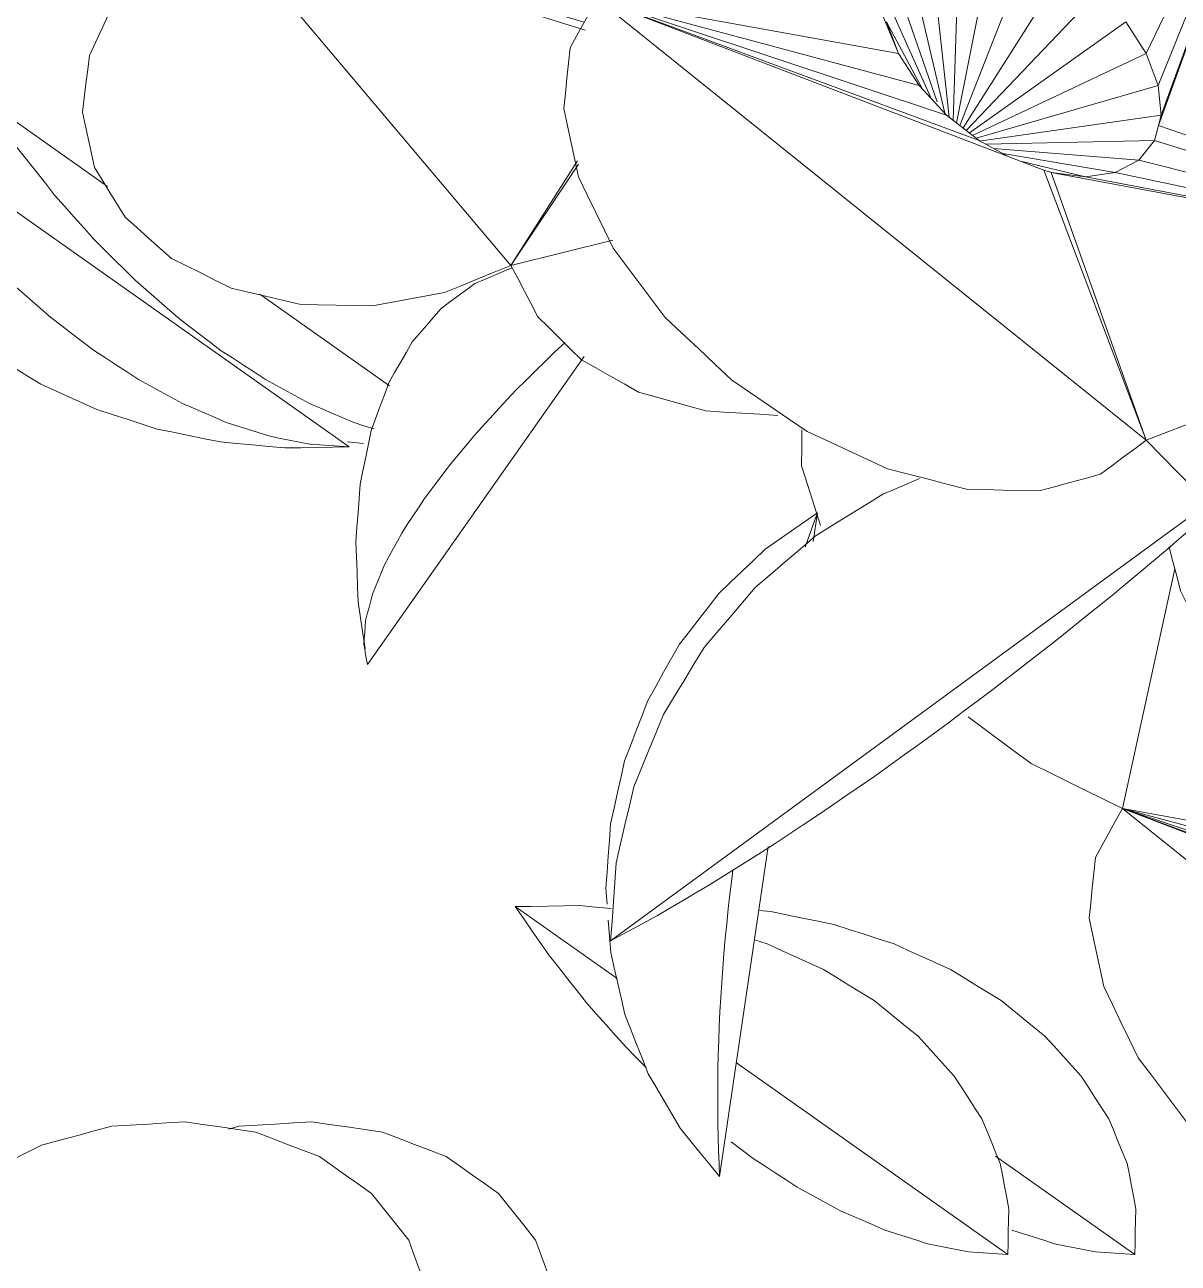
# Model space of a CAD drawing. Header units: metres. Extents: x 10.2 to 20.8, y -0.2 to 6.6.
# Drawn here: x 14.8006 to 14.8771, y 1.7018 to 1.784 of the extents above; entities that cross this region are included whole.
import ezdxf

# ---------------------------------------------------------------- set-up
doc = ezdxf.new("R2010")
doc.units = ezdxf.units.M
doc.layers.add('Importações nas famílias', color=250, linetype='Continuous', lineweight=5)
doc.layers.add('Vegetação', color=7, linetype='Continuous', lineweight=5)

# ---------------------------------------------------------------- blocks, each defined once
blk = doc.blocks.new('Planta_pergolado_12200 - plantas pergolado_skp_Component_17-V2992-Corte 3')
at = {"layer": 'Importações nas famílias', "flags": 128}
for points in [[(14.801689, 1.709653), (14.802857, 1.709968), (14.804025, 1.710282), (14.805193, 1.710597), (14.806361, 1.710911)], [(14.806361, 1.710911), (14.807573, 1.710985), (14.808786, 1.711059), (14.809998, 1.711133), (14.81121, 1.711207)], [(14.81121, 1.711207), (14.812384, 1.711035), (14.813559, 1.710863), (14.814733, 1.710692), (14.815907, 1.71052)], [(14.815907, 1.71052), (14.816963, 1.710114), (14.818019, 1.709709), (14.819075, 1.709303), (14.820131, 1.708897)], [(14.797514, 1.707518), (14.798558, 1.708052), (14.799602, 1.708586), (14.800645, 1.709119), (14.801689, 1.709653)], [(14.820131, 1.708897), (14.820996, 1.708286), (14.821862, 1.707674), (14.822728, 1.707062), (14.823594, 1.70645)], [(14.823594, 1.70645), (14.82421, 1.705673), (14.824827, 1.704897), (14.825443, 1.70412), (14.82606, 1.703344)], [(14.82606, 1.703344), (14.826385, 1.702456), (14.826711, 1.701567), (14.827036, 1.700679), (14.827362, 1.699791)]]:
    blk.add_lwpolyline(points, dxfattribs=at)
blk = doc.blocks.new('Planta_pergolado_12200 - plantas pergolado_skp_Component_16-V2993-Corte 3')
blk.add_blockref('Planta_pergolado_12200 - plantas pergolado_skp_Component_17-V2992-Corte 3', (0, 0))
blk = doc.blocks.new('Planta_pergolado_12200 - plantas pergolado_skp_Component_17-V3001-Corte 3')
at = {"layer": 'Importações nas famílias'}
for p, q in [((14.814093, 1.710725), (14.814785, 1.710911)), ((14.834625, 1.692328), (14.826831, 1.694346)), ((14.832201, 1.691312), (14.834625, 1.692328)), ((14.834625, 1.692328), (14.832369, 1.691276)), ((14.834625, 1.692328), (14.832586, 1.69123)), ((14.834625, 1.692328), (14.832815, 1.691181)), ((14.834625, 1.692328), (14.833027, 1.691136)), ((14.834625, 1.692328), (14.833171, 1.691077)), ((14.834625, 1.692328), (14.833252, 1.691009)), ((14.834625, 1.692328), (14.833303, 1.690967)), ((14.834625, 1.692328), (14.83332, 1.690952)), ((14.834625, 1.692328), (14.834462, 1.690489)), ((14.800847, 1.670174), (14.800245, 1.670363)), ((14.803908, 1.67032), (14.801909, 1.670386)), ((14.829535, 1.663956), (14.828409, 1.664178)), ((14.829533, 1.663977), (14.828482, 1.664193)), ((14.828728, 1.664244), (14.829526, 1.664056)), ((14.823927, 1.661436), (14.829637, 1.66285)), ((14.808958, 1.644871), (14.808299, 1.645057))]:
    blk.add_line(p, q, dxfattribs=at)
at = {"layer": 'Importações nas famílias', "flags": 128}
for points in [[(14.814785, 1.710911), (14.815997, 1.710985), (14.817209, 1.711059), (14.818422, 1.711133), (14.819634, 1.711207)], [(14.819634, 1.711207), (14.820808, 1.711035), (14.821982, 1.710863), (14.823156, 1.710692), (14.82433, 1.71052)], [(14.82433, 1.71052), (14.825386, 1.710114), (14.826442, 1.709709), (14.827498, 1.709303), (14.828554, 1.708897)], [(14.828554, 1.708897), (14.82942, 1.708286), (14.830286, 1.707674), (14.831151, 1.707062), (14.832017, 1.70645)], [(14.782068, 1.705291), (14.782885, 1.705424), (14.784253, 1.705647), (14.785622, 1.70587)], [(14.785622, 1.70587), (14.786988, 1.705779), (14.788355, 1.705689), (14.789721, 1.705598), (14.791087, 1.705508)], [(14.832017, 1.70645), (14.832634, 1.705673), (14.83325, 1.704897), (14.833867, 1.70412), (14.834483, 1.703344)], [(14.791087, 1.705508), (14.792334, 1.705111), (14.793581, 1.704715), (14.794333, 1.704476)], [(14.834483, 1.703344), (14.834809, 1.702456), (14.835134, 1.701567), (14.83546, 1.700679), (14.835785, 1.699791)], [(14.835785, 1.699791), (14.835797, 1.698852), (14.835809, 1.697912), (14.835821, 1.696973), (14.835833, 1.696034)], [(14.835833, 1.696034), (14.835531, 1.695107), (14.835229, 1.694181), (14.834927, 1.693254), (14.834625, 1.692328)], [(14.834625, 1.692328), (14.835813, 1.692205), (14.837001, 1.692082), (14.83819, 1.691959), (14.839378, 1.691836)], [(14.839378, 1.691836), (14.840464, 1.691476), (14.841549, 1.691115), (14.842164, 1.690911)], [(14.845829, 1.689063), (14.846447, 1.688673), (14.847356, 1.688099)], [(14.847356, 1.688099), (14.848027, 1.687352), (14.848697, 1.686604), (14.849368, 1.685857), (14.850038, 1.685109)], [(14.850038, 1.685109), (14.850424, 1.684239), (14.85081, 1.683368)], [(14.849844, 1.672413), (14.849304, 1.671543), (14.848764, 1.670672)], [(14.848764, 1.670672), (14.847962, 1.669925), (14.84716, 1.669177), (14.846357, 1.66843), (14.845555, 1.667682)], [(14.845555, 1.667682), (14.844545, 1.667109), (14.843535, 1.666535), (14.842524, 1.665961), (14.841514, 1.665388)], [(14.841514, 1.665388), (14.840365, 1.665027), (14.839216, 1.664667), (14.838066, 1.664306), (14.836917, 1.663946)], [(14.836917, 1.663946), (14.835707, 1.663823), (14.834497, 1.6637), (14.833287, 1.663577), (14.832077, 1.663454)], [(14.832077, 1.663454), (14.832216, 1.662527), (14.832354, 1.661601), (14.832493, 1.660674), (14.832632, 1.659748)], [(14.832632, 1.659748), (14.832454, 1.658809), (14.832276, 1.657869), (14.832098, 1.65693), (14.831921, 1.655991)], [(14.817368, 1.64509), (14.816164, 1.644918), (14.814959, 1.644747), (14.813755, 1.644575)], [(14.813755, 1.644575), (14.812556, 1.644649), (14.811356, 1.644723), (14.810157, 1.644797), (14.808958, 1.644871)]]:
    blk.add_lwpolyline(points, dxfattribs=at)
blk = doc.blocks.new('Planta_pergolado_12200 - plantas pergolado_skp_Component_16-V3002-Corte 3')
blk.add_blockref('Planta_pergolado_12200 - plantas pergolado_skp_Component_17-V3001-Corte 3', (0, 0))
blk = doc.blocks.new('Planta_pergolado_12200 - plantas pergolado_skp_-V3050-Corte 3')
for name in ['Planta_pergolado_12200 - plantas pergolado_skp_Component_16-V2993-Corte 3', 'Planta_pergolado_12200 - plantas pergolado_skp_Component_16-V3002-Corte 3']:
    blk.add_blockref(name, (0, 0))
blk = doc.blocks.new('Planta_pergolado_12200 - plantas pergolado_skp_-V3106-Corte 3')
blk.add_blockref('Planta_pergolado_12200 - plantas pergolado_skp_-V3050-Corte 3', (0, 0))
blk = doc.blocks.new('Planta_pergolado_12200 - plantas pergolado_skp_Component_12-V2734-Corte 3')
at = {"layer": 'Importações nas famílias'}
for p, q in [((14.814583, 0.588343), (14.806461, 0.601107)), ((14.809966, 0.598786), (14.809564, 0.599569))]:
    blk.add_line(p, q, dxfattribs=at)
at = {"layer": 'Importações nas famílias', "flags": 128}
for points in [[(14.793443, 0.604345), (14.793635, 0.603611), (14.793827, 0.602877), (14.794019, 0.602142), (14.79421, 0.601408)], [(14.79421, 0.601408), (14.794561, 0.600712), (14.794911, 0.600016), (14.795262, 0.59932), (14.795612, 0.598624)], [(14.795612, 0.598624), (14.796113, 0.597982), (14.796614, 0.597341), (14.797115, 0.596699), (14.797616, 0.596058)], [(14.81155, 0.595455), (14.811154, 0.596288), (14.810758, 0.597121), (14.810362, 0.597954), (14.809966, 0.598786)], [(14.797616, 0.596058), (14.798255, 0.595485), (14.798894, 0.594913), (14.799534, 0.594341), (14.800173, 0.593769)], [(14.813094, 0.591961), (14.812708, 0.592835), (14.812322, 0.593708), (14.811936, 0.594582), (14.81155, 0.595455)], [(14.800173, 0.593769), (14.800936, 0.59328), (14.801699, 0.59279), (14.802462, 0.592301), (14.803225, 0.591812)], [(14.814583, 0.588343), (14.814211, 0.589248), (14.813839, 0.590152), (14.813467, 0.591057), (14.813094, 0.591961)], [(14.803225, 0.591812), (14.804094, 0.591417), (14.804962, 0.591022), (14.805831, 0.590627), (14.8067, 0.590232)], [(14.8067, 0.590232), (14.807654, 0.589941), (14.808608, 0.589649), (14.809562, 0.589358), (14.810516, 0.589067)], [(14.810516, 0.589067), (14.811533, 0.588886), (14.812549, 0.588705), (14.813566, 0.588524), (14.814583, 0.588343)]]:
    blk.add_lwpolyline(points, dxfattribs=at)
blk = doc.blocks.new('Planta_pergolado_12200 - plantas pergolado_skp_Component_12-V3256-Corte 3')
at = {"layer": 'Importações nas famílias'}
for p, q in [((14.404431, 1.100109), (14.404711, 1.102013)), ((14.398224, 1.057943), (14.40145, 1.07986)), ((14.390677, 1.077084), (14.390757, 1.07602))]:
    blk.add_line(p, q, dxfattribs=at)
at = {"layer": 'Importações nas famílias', "flags": 128}
for points in [[(14.404711, 1.102013), (14.403847, 1.101407), (14.402982, 1.100802), (14.402118, 1.100196), (14.401254, 1.099591)], [(14.403896, 1.099718), (14.404163, 1.100469), (14.404437, 1.101241), (14.404711, 1.102013)], [(14.401254, 1.099591), (14.400485, 1.098858), (14.399717, 1.098125), (14.398948, 1.097392), (14.39818, 1.096659)], [(14.39818, 1.096659), (14.397525, 1.095816), (14.39687, 1.094973), (14.396215, 1.09413), (14.395561, 1.093287)], [(14.395561, 1.093287), (14.395035, 1.092353), (14.39451, 1.09142), (14.393984, 1.090486), (14.393458, 1.089552)], [(14.393458, 1.089552), (14.393074, 1.08855), (14.39269, 1.087548), (14.392306, 1.086546), (14.391922, 1.085544)], [(14.391922, 1.085544), (14.391688, 1.084496), (14.391455, 1.083449), (14.391221, 1.082402), (14.390987, 1.081355)], [(14.390987, 1.081355), (14.39091, 1.080287), (14.390832, 1.079219), (14.390754, 1.078151), (14.390677, 1.077084)], [(14.398896, 1.076699), (14.399026, 1.077684), (14.399105, 1.078287)], [(14.398501, 1.072763), (14.3986, 1.073747), (14.398699, 1.074731), (14.398797, 1.075715), (14.398896, 1.076699)], [(14.390837, 1.074957), (14.390917, 1.073894), (14.390997, 1.072831)], [(14.390997, 1.072831), (14.391233, 1.071797), (14.391469, 1.070764), (14.391705, 1.06973), (14.391941, 1.068696)], [(14.398234, 1.068877), (14.398301, 1.069849), (14.398368, 1.07082), (14.398434, 1.071792), (14.398501, 1.072763)], [(14.391941, 1.068696), (14.392328, 1.067716), (14.392714, 1.066736), (14.3931, 1.065756), (14.393487, 1.064777)], [(14.398098, 1.065084), (14.398132, 1.066032), (14.398166, 1.066981), (14.3982, 1.067929), (14.398234, 1.068877)], [(14.393487, 1.064777), (14.394014, 1.063873), (14.394542, 1.06297), (14.39507, 1.062067), (14.395597, 1.061164)], [(14.398095, 1.061426), (14.398096, 1.06234), (14.398097, 1.063255), (14.398098, 1.06417), (14.398098, 1.065084)], [(14.398224, 1.057943), (14.398192, 1.058814), (14.398159, 1.059684), (14.398127, 1.060555), (14.398095, 1.061426)], [(14.395597, 1.061164), (14.396254, 1.060359), (14.396911, 1.059553), (14.397567, 1.058748), (14.398224, 1.057943)]]:
    blk.add_lwpolyline(points, dxfattribs=at)
blk = doc.blocks.new('Planta_pergolado_12200 - plantas pergolado_skp_Component_12-V2736-Corte 3')
at = {"layer": 'Importações nas famílias'}
for p, q in [((14.752685, 0.61727), (14.753376, 0.6179)), ((14.740256, 0.596526), (14.75464, 0.61696))]:
    blk.add_line(p, q, dxfattribs=at)
at = {"layer": 'Importações nas famílias', "flags": 128}
for points in [[(14.74986, 0.622863), (14.749269, 0.622613), (14.748643, 0.622348), (14.748017, 0.622084), (14.747391, 0.621819)], [(14.747391, 0.621819), (14.746831, 0.621405), (14.746272, 0.620991), (14.745712, 0.620576), (14.745152, 0.620162)], [(14.745152, 0.620162), (14.744672, 0.619607), (14.744192, 0.619053), (14.743711, 0.618499), (14.743231, 0.617944)], [(14.743231, 0.617944), (14.742841, 0.617262), (14.742452, 0.616581), (14.742062, 0.615899), (14.741672, 0.615218)], [(14.750134, 0.614753), (14.750772, 0.615382), (14.75141, 0.616011), (14.752047, 0.616641), (14.752685, 0.61727)], [(14.741672, 0.615218), (14.741382, 0.614425), (14.741092, 0.613632), (14.740802, 0.61284), (14.740512, 0.612047)], [(14.747819, 0.612264), (14.748398, 0.612887), (14.748976, 0.613509), (14.749555, 0.614131), (14.750134, 0.614753)], [(14.740512, 0.612047), (14.740329, 0.611162), (14.740146, 0.610277), (14.739962, 0.609391), (14.739779, 0.608506)], [(14.745767, 0.609833), (14.74628, 0.610441), (14.746793, 0.611049), (14.747306, 0.611657), (14.747819, 0.612264)], [(14.744001, 0.607486), (14.744442, 0.608073), (14.744884, 0.60866), (14.745325, 0.609246), (14.745767, 0.609833)], [(14.739779, 0.608506), (14.739706, 0.607549), (14.739634, 0.606592), (14.739561, 0.605635), (14.739489, 0.604678)], [(14.74254, 0.605249), (14.742905, 0.605808), (14.74327, 0.606367), (14.743636, 0.606927), (14.744001, 0.607486)], [(14.741401, 0.603147), (14.741686, 0.603672), (14.74197, 0.604198), (14.742255, 0.604723), (14.74254, 0.605249)], [(14.739489, 0.604678), (14.739529, 0.603672), (14.739569, 0.602666), (14.739609, 0.60166), (14.739649, 0.600653)], [(14.740596, 0.601202), (14.740797, 0.601688), (14.740998, 0.602174), (14.7412, 0.602661), (14.741401, 0.603147)], [(14.740134, 0.599438), (14.740249, 0.599879), (14.740365, 0.60032), (14.74048, 0.600761), (14.740596, 0.601202)], [(14.739649, 0.600653), (14.739801, 0.599621), (14.739953, 0.598589), (14.740104, 0.597558)], [(14.74002, 0.597874), (14.740049, 0.598265), (14.740077, 0.598656), (14.740105, 0.599047), (14.740134, 0.599438)], [(14.740256, 0.596526), (14.740197, 0.596863), (14.740138, 0.5972), (14.740079, 0.597537), (14.74002, 0.597874)]]:
    blk.add_lwpolyline(points, dxfattribs=at)
blk = doc.blocks.new('Planta_pergolado_12200 - plantas pergolado_skp_Component_17-V3389-Corte 3')
at = {"layer": 'Importações nas famílias'}
for p, q in [((14.803546, 1.804563), (14.803509, 1.805327)), ((14.813118, 1.791409), (14.821397, 1.799518)), ((14.80873, 1.793784), (14.807923, 1.794611)), ((14.83265, 1.789004), (14.813118, 1.791409)), ((14.813118, 1.791409), (14.832844, 1.768049)), ((14.836087, 1.786963), (14.813118, 1.791409)), ((14.837507, 1.785253), (14.813118, 1.791409)), ((14.83771, 1.784199), (14.813118, 1.791409)), ((14.837764, 1.783657), (14.813118, 1.791409)), ((14.837507, 1.785253), (14.836933, 1.786546)), ((14.838213, 1.785116), (14.837507, 1.785253)), ((14.832844, 1.768049), (14.837256, 1.775)), ((14.837336, 1.774771), (14.832844, 1.768049)), ((14.832844, 1.768049), (14.839604, 1.769723))]:
    blk.add_line(p, q, dxfattribs=at)
at = {"layer": 'Importações nas famílias', "flags": 128}
for points in [[(14.842744, 1.821037), (14.843788, 1.82157), (14.844832, 1.822104), (14.845876, 1.822638), (14.846628, 1.823022)], [(14.839349, 1.818171), (14.840198, 1.818887), (14.841046, 1.819604), (14.841895, 1.82032), (14.842744, 1.821037)], [(14.816954, 1.818496), (14.818323, 1.818719), (14.819691, 1.818942), (14.82106, 1.819165), (14.822429, 1.819388)], [(14.811936, 1.816427), (14.813191, 1.816944), (14.814445, 1.817461), (14.815699, 1.817979), (14.816954, 1.818496)], [(14.807806, 1.813357), (14.808838, 1.814124), (14.809871, 1.814892), (14.810904, 1.815659), (14.811936, 1.816427)], [(14.804914, 1.809548), (14.805637, 1.810501), (14.80636, 1.811453), (14.807083, 1.812405), (14.807806, 1.813357)], [(14.803509, 1.805327), (14.803861, 1.806382), (14.804212, 1.807438), (14.804563, 1.808493), (14.804914, 1.809548)], [(14.813118, 1.791409), (14.812021, 1.792003), (14.810924, 1.792597), (14.809827, 1.79319), (14.80873, 1.793784)], [(14.809379, 1.788815), (14.810314, 1.789463), (14.811248, 1.790112), (14.812183, 1.79076), (14.813118, 1.791409)], [(14.806568, 1.785601), (14.807271, 1.786405), (14.807974, 1.787208), (14.808676, 1.788011), (14.809379, 1.788815)], [(14.804875, 1.781988), (14.805298, 1.782891), (14.805721, 1.783794), (14.806145, 1.784698), (14.806568, 1.785601)], [(14.804416, 1.77822), (14.804531, 1.779162), (14.804645, 1.780104), (14.80476, 1.781046), (14.804875, 1.781988)], [(14.805222, 1.774555), (14.80502, 1.775471), (14.804819, 1.776388), (14.804617, 1.777304), (14.804416, 1.77822)], [(14.807238, 1.771243), (14.806734, 1.772071), (14.80623, 1.772899), (14.805726, 1.773727), (14.805222, 1.774555)], [(14.810327, 1.768509), (14.809555, 1.769193), (14.808783, 1.769876), (14.808011, 1.77056), (14.807238, 1.771243)], [(14.814279, 1.76654), (14.813291, 1.767032), (14.812303, 1.767525), (14.811315, 1.768017), (14.810327, 1.768509)], [(14.832844, 1.768049), (14.831741, 1.7676), (14.830639, 1.76715), (14.829536, 1.7667), (14.828433, 1.766251)], [(14.834627, 1.764647), (14.834181, 1.765498), (14.833735, 1.766348), (14.83329, 1.767199), (14.832844, 1.768049)], [(14.818823, 1.76547), (14.817687, 1.765737), (14.816551, 1.766005), (14.815415, 1.766272), (14.814279, 1.76654)], [(14.828433, 1.766251), (14.827238, 1.766031), (14.826042, 1.765811), (14.824847, 1.765591), (14.823651, 1.765371)], [(14.823651, 1.765371), (14.822444, 1.765396), (14.821237, 1.76542), (14.82003, 1.765445), (14.818823, 1.76547)], [(14.837516, 1.761782), (14.836794, 1.762498), (14.836071, 1.763214), (14.835349, 1.763931), (14.834627, 1.764647)], [(14.841315, 1.759647), (14.840365, 1.760181), (14.839415, 1.760714), (14.838466, 1.761248), (14.837516, 1.761782)], [(14.845765, 1.758389), (14.844652, 1.758703), (14.84354, 1.759018), (14.842427, 1.759332), (14.841315, 1.759647)], [(14.850562, 1.758093), (14.849362, 1.758167), (14.848163, 1.758241), (14.846964, 1.758315), (14.845765, 1.758389)]]:
    blk.add_lwpolyline(points, dxfattribs=at)
blk = doc.blocks.new('Planta_pergolado_12200 - plantas pergolado_skp_Component_16-V3390-Corte 3')
for name, p in [('Planta_pergolado_12200 - plantas pergolado_skp_Component_17-V3389-Corte 3', (0, 0)), ('Planta_pergolado_12200 - plantas pergolado_skp_Component_12-V2736-Corte 3', (0.083063, 1.145035)), ('Planta_pergolado_12200 - plantas pergolado_skp_Component_12-V3256-Corte 3', (0.448465, 0.649623)), ('Planta_pergolado_12200 - plantas pergolado_skp_Component_12-V2734-Corte 3', (0.083063, 1.145035))]:
    blk.add_blockref(name, p)
blk = doc.blocks.new('Planta_pergolado_12200 - plantas pergolado_skp_Component_12-V2786-Corte 3')
at = {"layer": 'Importações nas famílias'}
blk.add_line((14.756396, 0.413317), (14.796247, 0.442517), dxfattribs=at)
at = {"layer": 'Importações nas famílias', "flags": 128}
for points in [[(14.776891, 0.444008), (14.77567, 0.443488), (14.774449, 0.442968)], [(14.774449, 0.442968), (14.773328, 0.442272), (14.772206, 0.441577), (14.771085, 0.440881), (14.769964, 0.440186)], [(14.793367, 0.43934), (14.79428, 0.44013), (14.795193, 0.44092), (14.796105, 0.44171)], [(14.769964, 0.440186), (14.768969, 0.439331), (14.767974, 0.438476), (14.766979, 0.437621), (14.765984, 0.436766)], [(14.78958, 0.436182), (14.790526, 0.436972), (14.791473, 0.437761), (14.79242, 0.438551), (14.793367, 0.43934)], [(14.765984, 0.436766), (14.765139, 0.435771), (14.764293, 0.434777), (14.763448, 0.433782), (14.762602, 0.432788)], [(14.785697, 0.433061), (14.786668, 0.433841), (14.787638, 0.434621), (14.788609, 0.435402), (14.78958, 0.436182)], [(14.762602, 0.432788), (14.761926, 0.431677), (14.76125, 0.430567), (14.760574, 0.429457), (14.759898, 0.428346)], [(14.781763, 0.430011), (14.782746, 0.430773), (14.78373, 0.431536), (14.784713, 0.432298), (14.785697, 0.433061)], [(14.77782, 0.427066), (14.778806, 0.427803), (14.779792, 0.428539), (14.780777, 0.429275), (14.781763, 0.430011)], [(14.759898, 0.428346), (14.759407, 0.427146), (14.758916, 0.425945), (14.758425, 0.424745), (14.757934, 0.423544)], [(14.773914, 0.42426), (14.774891, 0.424962), (14.775867, 0.425663), (14.776844, 0.426365), (14.77782, 0.427066)], [(14.770086, 0.421623), (14.771043, 0.422282), (14.772, 0.422941), (14.772957, 0.423601), (14.773914, 0.42426)], [(14.757934, 0.423544), (14.75764, 0.422282), (14.757346, 0.42102), (14.757052, 0.419757), (14.756758, 0.418495)], [(14.766381, 0.419184), (14.767307, 0.419794), (14.768234, 0.420403), (14.76916, 0.421013), (14.770086, 0.421623)], [(14.756758, 0.418495), (14.756667, 0.4172), (14.756577, 0.415906), (14.756486, 0.414611), (14.756396, 0.413317)], [(14.762838, 0.416971), (14.763724, 0.417524), (14.764609, 0.418077), (14.765495, 0.418631), (14.766381, 0.419184)], [(14.759497, 0.415008), (14.760332, 0.415499), (14.761168, 0.415989), (14.762003, 0.41648), (14.762838, 0.416971)], [(14.756396, 0.413317), (14.757171, 0.41374), (14.757947, 0.414162), (14.758722, 0.414585), (14.759497, 0.415008)]]:
    blk.add_lwpolyline(points, dxfattribs=at)
blk = doc.blocks.new('Planta_pergolado_12200 - plantas pergolado_skp_Component_17-V3426-Corte 3')
at = {"layer": 'Importações nas famílias'}
for p, q in [((14.844983, 1.81505), (14.858556, 1.782106)), ((14.883078, 1.799035), (14.874994, 1.782106)), ((14.883319, 1.798723), (14.875796, 1.779992)), ((14.883461, 1.798539), (14.875807, 1.777345)), ((14.883451, 1.798552), (14.875983, 1.778022)), ((14.860609, 1.789995), (14.861922, 1.777886)), ((14.862177, 1.777688), (14.862594, 1.790273)), ((14.86241, 1.777506), (14.864864, 1.789995)), ((14.861628, 1.778151), (14.859045, 1.789179)), ((14.862629, 1.777336), (14.867264, 1.789179)), ((14.861128, 1.778903), (14.858007, 1.787881)), ((14.86963, 1.787881), (14.86284, 1.777172)), ((14.858556, 1.782106), (14.838558, 1.785745)), ((14.838558, 1.785745), (14.874985, 1.756441)), ((14.859918, 1.779992), (14.838558, 1.785745)), ((14.861747, 1.778022), (14.838558, 1.785745)), ((14.863919, 1.776331), (14.838558, 1.785745)), ((14.868203, 1.774381), (14.838558, 1.785745)), ((14.860751, 1.779095), (14.857567, 1.786189)), ((14.863047, 1.77701), (14.871802, 1.786189)), ((14.857754, 1.78422), (14.858556, 1.782106)), ((14.860139, 1.779754), (14.857754, 1.78422)), ((14.873632, 1.78422), (14.863257, 1.776847)), ((14.873632, 1.78422), (14.874994, 1.782106)), ((14.859918, 1.779992), (14.858556, 1.782106)), ((14.874994, 1.782106), (14.863474, 1.776677)), ((14.874994, 1.782106), (14.875796, 1.779992)), ((14.861747, 1.778022), (14.859918, 1.779992)), ((14.863705, 1.776498), (14.875796, 1.779992)), ((14.875796, 1.779992), (14.875983, 1.778022)), ((14.863919, 1.776331), (14.861747, 1.778022)), ((14.875983, 1.778022), (14.863919, 1.776297)), ((14.875807, 1.777345), (14.875543, 1.776331)), ((14.875983, 1.778022), (14.875807, 1.777345)), ((14.875807, 1.777345), (14.901737, 1.768389)), ((14.865782, 1.775309), (14.863919, 1.776331)), ((14.864361, 1.776089), (14.875543, 1.776331)), ((14.864854, 1.775818), (14.874505, 1.775033)), ((14.875543, 1.776331), (14.874505, 1.775033)), ((14.875543, 1.776331), (14.901802, 1.768284)), ((14.865481, 1.775474), (14.87294, 1.774217)), ((14.866742, 1.774941), (14.870955, 1.773939)), ((14.874505, 1.775033), (14.87294, 1.774217)), ((14.874505, 1.775033), (14.901887, 1.768146)), ((14.868686, 1.774217), (14.868203, 1.774381)), ((14.874985, 1.756441), (14.868203, 1.774381)), ((14.870955, 1.773939), (14.868686, 1.774217)), ((14.901979, 1.767997), (14.868686, 1.774217)), ((14.868686, 1.774217), (14.874985, 1.756441)), ((14.87294, 1.774217), (14.870955, 1.773939)), ((14.87294, 1.774217), (14.901944, 1.768055)), ((14.901973, 1.768007), (14.870955, 1.773939)), ((14.874985, 1.756441), (14.902608, 1.767126))]:
    blk.add_line(p, q, dxfattribs=at)
at = {"layer": 'Importações nas famílias', "flags": 128}
for points in [[(14.836773, 1.782491), (14.837219, 1.783304), (14.837666, 1.784118), (14.838112, 1.784932), (14.838558, 1.785745)], [(14.836351, 1.778459), (14.836456, 1.779467), (14.836562, 1.780475), (14.836667, 1.781483), (14.836773, 1.782491)], [(14.83732, 1.773926), (14.837078, 1.77506), (14.836835, 1.776193), (14.836593, 1.777326), (14.836351, 1.778459)], [(14.839615, 1.7692), (14.839041, 1.770381), (14.838467, 1.771563), (14.837894, 1.772745), (14.83732, 1.773926)], [(14.843079, 1.764603), (14.842213, 1.765752), (14.841347, 1.766901), (14.840481, 1.768051), (14.839615, 1.7692)], [(14.847476, 1.760448), (14.846377, 1.761486), (14.845277, 1.762525), (14.844178, 1.763564), (14.843079, 1.764603)], [(14.852507, 1.757018), (14.851249, 1.757875), (14.849991, 1.758733), (14.848734, 1.75959), (14.847476, 1.760448)], [(14.857828, 1.754548), (14.856498, 1.755165), (14.855167, 1.755783), (14.853837, 1.7564), (14.852507, 1.757018)], [(14.874985, 1.756441), (14.874228, 1.755877), (14.873472, 1.755313), (14.872715, 1.754749), (14.871958, 1.754185)], [(14.879218, 1.752173), (14.87816, 1.75324), (14.877101, 1.754307), (14.876043, 1.755374), (14.874985, 1.756441)], [(14.863077, 1.753205), (14.861765, 1.753541), (14.860453, 1.753876), (14.85914, 1.754212), (14.857828, 1.754548)], [(14.871958, 1.754185), (14.870943, 1.753909), (14.869928, 1.753633), (14.868912, 1.753357), (14.867897, 1.753081)], [(14.867897, 1.753081), (14.866692, 1.753112), (14.865487, 1.753143), (14.864282, 1.753174), (14.863077, 1.753205)]]:
    blk.add_lwpolyline(points, dxfattribs=at)
blk = doc.blocks.new('Planta_pergolado_12200 - plantas pergolado_skp_Component_16-V3427-Corte 3')
for name, p in [('Planta_pergolado_12200 - plantas pergolado_skp_Component_17-V3426-Corte 3', (0, 0)), ('Planta_pergolado_12200 - plantas pergolado_skp_Component_12-V2786-Corte 3', (0.083063, 1.309895))]:
    blk.add_blockref(name, p)
blk = doc.blocks.new('Planta_pergolado_12200 - plantas pergolado_skp_Component_17-V3428-Corte 3')
at = {"layer": 'Importações nas famílias'}
for p, q in [((14.87341, 1.732001), (14.876899, 1.747912)), ((14.882704, 1.73031), (14.87341, 1.732001)), ((14.87341, 1.732001), (14.883304, 1.724042)), ((14.882784, 1.729476), (14.87341, 1.732001)), ((14.882843, 1.72886), (14.87341, 1.732001)), ((14.882879, 1.728486), (14.87341, 1.732001)), ((14.88289, 1.728367), (14.87341, 1.732001))]:
    blk.add_line(p, q, dxfattribs=at)
at = {"layer": 'Importações nas famílias', "flags": 128}
for points in [[(14.852121, 1.754757), (14.852138, 1.755951), (14.852154, 1.757145)], [(14.853392, 1.750785), (14.852968, 1.752109), (14.852545, 1.753433), (14.852121, 1.754757)], [(14.867364, 1.734981), (14.865967, 1.736018), (14.864571, 1.737056), (14.863175, 1.738094)], [(14.87341, 1.732001), (14.871899, 1.732746), (14.870387, 1.733491), (14.868876, 1.734236), (14.867364, 1.734981)], [(14.871625, 1.728747), (14.872071, 1.72956), (14.872518, 1.730374), (14.872964, 1.731188), (14.87341, 1.732001)], [(14.871202, 1.724716), (14.871308, 1.725723), (14.871414, 1.726731), (14.871519, 1.727739), (14.871625, 1.728747)], [(14.872172, 1.720182), (14.871929, 1.721316), (14.871687, 1.722449), (14.871445, 1.723582), (14.871202, 1.724716)], [(14.874467, 1.715456), (14.873893, 1.716638), (14.873319, 1.717819), (14.872745, 1.719001), (14.872172, 1.720182)], [(14.877931, 1.710859), (14.877065, 1.712008), (14.876199, 1.713157), (14.875333, 1.714307), (14.874467, 1.715456)]]:
    blk.add_lwpolyline(points, dxfattribs=at)
blk = doc.blocks.new('Planta_pergolado_12200 - plantas pergolado_skp_Component_16-V3429-Corte 3')
blk.add_blockref('Planta_pergolado_12200 - plantas pergolado_skp_Component_17-V3428-Corte 3', (0, 0))
blk = doc.blocks.new('Planta_pergolado_12200 - plantas pergolado_skp_-V3435-Corte 3')
for name in ['Planta_pergolado_12200 - plantas pergolado_skp_Component_16-V3427-Corte 3', 'Planta_pergolado_12200 - plantas pergolado_skp_Component_16-V3429-Corte 3']:
    blk.add_blockref(name, (0, 0))
blk = doc.blocks.new('Planta_pergolado_12200 - plantas pergolado_skp_-V3436-Corte 3')
for name in ['Planta_pergolado_12200 - plantas pergolado_skp_-V3435-Corte 3', 'Planta_pergolado_12200 - plantas pergolado_skp_Component_16-V3390-Corte 3']:
    blk.add_blockref(name, (0, 0))
blk = doc.blocks.new('Planta_pergolado_12200 - plantas pergolado_skp_-V3437-Corte 3')
blk.add_blockref('Planta_pergolado_12200 - plantas pergolado_skp_-V3436-Corte 3', (0, 0))
blk = doc.blocks.new('Planta_pergolado_12200 - plantas pergolado_skp_Component_12-V3692-Corte 3')
at = {"layer": 'Importações nas famílias'}
for p, q in [((14.833127, 1.725491), (14.839884, 1.720714)), ((14.849854, 1.723011), (14.849002, 1.723286)), ((14.8478, 1.715118), (14.865806, 1.702388))]:
    blk.add_line(p, q, dxfattribs=at)
at = {"layer": 'Importações nas famílias', "flags": 128}
for points in [[(14.837388, 1.725556), (14.836323, 1.72554), (14.835258, 1.725524), (14.834192, 1.725508), (14.833127, 1.725491)], [(14.833127, 1.725491), (14.833695, 1.724676), (14.834262, 1.72386), (14.83483, 1.723044), (14.835397, 1.722229)], [(14.839525, 1.725356), (14.838457, 1.725456), (14.837388, 1.725556)], [(14.853579, 1.721317), (14.852648, 1.721741), (14.851717, 1.722164), (14.850786, 1.722588), (14.849854, 1.723011)], [(14.835397, 1.722229), (14.83601, 1.72145), (14.836623, 1.720671), (14.837236, 1.719892), (14.837849, 1.719113)], [(14.856938, 1.719258), (14.856099, 1.719772), (14.855259, 1.720287), (14.854419, 1.720802), (14.853579, 1.721317)], [(14.837849, 1.719113), (14.838501, 1.718379), (14.839152, 1.717646), (14.839804, 1.716912), (14.840456, 1.716178)], [(14.859853, 1.716882), (14.859124, 1.717476), (14.858396, 1.71807), (14.857667, 1.718664), (14.856938, 1.719258)], [(14.862254, 1.714245), (14.861654, 1.714904), (14.861053, 1.715563), (14.860453, 1.716223), (14.859853, 1.716882)], [(14.840456, 1.716178), (14.841139, 1.715498), (14.841822, 1.714818)], [(14.864085, 1.711409), (14.863628, 1.712118), (14.86317, 1.712827), (14.862712, 1.713536), (14.862254, 1.714245)], [(14.865305, 1.708441), (14.865, 1.709183), (14.864695, 1.709925), (14.86439, 1.710667), (14.864085, 1.711409)], [(14.847463, 1.70988), (14.848186, 1.709329), (14.848909, 1.708777)], [(14.848909, 1.708777), (14.84964, 1.7083), (14.850371, 1.707823), (14.851102, 1.707346), (14.851834, 1.706869)], [(14.865883, 1.70541), (14.865738, 1.706168), (14.865594, 1.706926), (14.865449, 1.707684), (14.865305, 1.708441)], [(14.851834, 1.706869), (14.852565, 1.706472), (14.853296, 1.706074), (14.854026, 1.705676), (14.854757, 1.705279)], [(14.854757, 1.705279), (14.85548, 1.704965), (14.856203, 1.704651), (14.856926, 1.704337), (14.857648, 1.704023)], [(14.865806, 1.702388), (14.865825, 1.703143), (14.865844, 1.703899), (14.865864, 1.704655), (14.865883, 1.70541)], [(14.857648, 1.704023), (14.858355, 1.703797), (14.859061, 1.70357), (14.859768, 1.703344), (14.860474, 1.703117)], [(14.860474, 1.703117), (14.861157, 1.70298), (14.861839, 1.702843), (14.862521, 1.702707), (14.863204, 1.70257)], [(14.863204, 1.70257), (14.863854, 1.702524), (14.864505, 1.702479), (14.865156, 1.702433), (14.865806, 1.702388)]]:
    blk.add_lwpolyline(points, dxfattribs=at)
blk = doc.blocks.new('Planta_pergolado_12200 - plantas pergolado_skp_Component_16-V3698-Corte 3')
blk.add_blockref('Planta_pergolado_12200 - plantas pergolado_skp_Component_12-V3692-Corte 3', (0, 0))
blk = doc.blocks.new('Planta_pergolado_12200 - plantas pergolado_skp_Component_12-V3722-Corte 3')
at = {"layer": 'Importações nas famílias'}
for p, q in [((14.850086, 1.725156), (14.849289, 1.725231)), ((14.864998, 1.708915), (14.87423, 1.702388))]:
    blk.add_line(p, q, dxfattribs=at)
at = {"layer": 'Importações nas famílias', "flags": 128}
for points in [[(14.854274, 1.724301), (14.853227, 1.724515), (14.85218, 1.724729), (14.851133, 1.724942), (14.850086, 1.725156)], [(14.858278, 1.723011), (14.857277, 1.723334), (14.856276, 1.723656), (14.855275, 1.723979), (14.854274, 1.724301)], [(14.862003, 1.721317), (14.861072, 1.721741), (14.86014, 1.722164), (14.859209, 1.722588), (14.858278, 1.723011)], [(14.865362, 1.719258), (14.864522, 1.719772), (14.863682, 1.720287), (14.862843, 1.720802), (14.862003, 1.721317)], [(14.868276, 1.716882), (14.867548, 1.717476), (14.866819, 1.71807), (14.86609, 1.718664), (14.865362, 1.719258)], [(14.870677, 1.714245), (14.870077, 1.714904), (14.869477, 1.715563), (14.868876, 1.716223), (14.868276, 1.716882)], [(14.872509, 1.711409), (14.872051, 1.712118), (14.871593, 1.712827), (14.871135, 1.713536), (14.870677, 1.714245)], [(14.873728, 1.708441), (14.873423, 1.709183), (14.873119, 1.709925), (14.872814, 1.710667), (14.872509, 1.711409)], [(14.874306, 1.70541), (14.874162, 1.706168), (14.874017, 1.706926), (14.873873, 1.707684), (14.873728, 1.708441)], [(14.87423, 1.702388), (14.874249, 1.703143), (14.874268, 1.703899), (14.874287, 1.704655), (14.874306, 1.70541)], [(14.866072, 1.704023), (14.866778, 1.703797), (14.867485, 1.70357), (14.868191, 1.703344), (14.868898, 1.703117)], [(14.868898, 1.703117), (14.86958, 1.70298), (14.870262, 1.702843), (14.870945, 1.702707), (14.871627, 1.70257)], [(14.871627, 1.70257), (14.872278, 1.702524), (14.872928, 1.702479), (14.873579, 1.702433), (14.87423, 1.702388)]]:
    blk.add_lwpolyline(points, dxfattribs=at)
blk = doc.blocks.new('Planta_pergolado_12200 - plantas pergolado_skp_Component_16-V3726-Corte 3')
blk.add_blockref('Planta_pergolado_12200 - plantas pergolado_skp_Component_12-V3722-Corte 3', (0, 0))
blk = doc.blocks.new('Planta_pergolado_12200 - plantas pergolado_skp_-V3771-Corte 3')
for name in ['Planta_pergolado_12200 - plantas pergolado_skp_Component_16-V3698-Corte 3', 'Planta_pergolado_12200 - plantas pergolado_skp_Component_16-V3726-Corte 3']:
    blk.add_blockref(name, (0, 0))
blk = doc.blocks.new('Planta_pergolado_12200 - plantas pergolado_skp_Component_12-V3664-Corte 3')
at = {"layer": 'Importações nas famílias'}
blk.add_line((15.091826, 2.071482), (15.059147, 2.094585), dxfattribs=at)
at = {"layer": 'Importações nas famílias', "flags": 128}
for points in [[(15.059147, 2.094585), (15.059128, 2.09383), (15.059109, 2.093074), (15.05909, 2.092318), (15.059071, 2.091563)], [(15.061417, 2.091323), (15.060849, 2.092138), (15.060282, 2.092954), (15.059714, 2.09377), (15.059147, 2.094585)], [(15.059071, 2.091563), (15.059215, 2.090805), (15.05936, 2.090047), (15.059504, 2.08929), (15.059649, 2.088532)], [(15.063869, 2.088207), (15.063256, 2.088986), (15.062643, 2.089765), (15.06203, 2.090544), (15.061417, 2.091323)], [(15.059649, 2.088532), (15.059953, 2.08779), (15.060258, 2.087048), (15.060563, 2.086306), (15.060868, 2.085564)], [(15.066476, 2.085272), (15.065824, 2.086006), (15.065172, 2.08674), (15.06452, 2.087473), (15.063869, 2.088207)], [(15.060868, 2.085564), (15.061326, 2.084855), (15.061784, 2.084146), (15.062241, 2.083437), (15.062699, 2.082728)], [(15.069208, 2.082552), (15.068525, 2.083232), (15.067842, 2.083912), (15.067159, 2.084592), (15.066476, 2.085272)], [(15.062699, 2.082728), (15.0633, 2.082069), (15.0639, 2.08141), (15.0645, 2.080751), (15.0651, 2.080092)], [(15.072037, 2.080076), (15.07133, 2.080695), (15.070622, 2.081314), (15.069915, 2.081933), (15.069208, 2.082552)], [(15.0651, 2.080092), (15.065829, 2.079498), (15.066558, 2.078904), (15.067286, 2.07831), (15.068015, 2.077716)], [(15.074929, 2.077871), (15.074206, 2.078422), (15.073483, 2.078974), (15.07276, 2.079525), (15.072037, 2.080076)], [(15.068015, 2.077716), (15.068855, 2.077201), (15.069694, 2.076686), (15.070534, 2.076171), (15.071374, 2.075656)], [(15.077853, 2.075963), (15.077122, 2.07644), (15.076391, 2.076917), (15.07566, 2.077394), (15.074929, 2.077871)], [(15.080777, 2.074373), (15.080046, 2.07477), (15.079315, 2.075168), (15.078584, 2.075566), (15.077853, 2.075963)], [(15.071374, 2.075656), (15.072305, 2.075233), (15.073236, 2.074809), (15.074168, 2.074386), (15.075099, 2.073962)], [(15.083668, 2.073117), (15.082946, 2.073431), (15.082223, 2.073745), (15.0815, 2.074059), (15.080777, 2.074373)], [(15.075099, 2.073962), (15.0761, 2.073639), (15.077101, 2.073317), (15.078102, 2.072995), (15.079102, 2.072672)], [(15.079102, 2.072672), (15.08015, 2.072458), (15.081197, 2.072245), (15.082244, 2.072031), (15.083291, 2.071817)], [(15.086494, 2.072211), (15.085788, 2.072438), (15.085081, 2.072664), (15.084375, 2.072891), (15.083668, 2.073117)], [(15.083291, 2.071817), (15.084359, 2.071717), (15.085428, 2.071617), (15.086497, 2.071517), (15.087565, 2.071417)], [(15.089223, 2.071664), (15.088541, 2.071801), (15.087859, 2.071937), (15.087176, 2.072074), (15.086494, 2.072211)], [(15.091826, 2.071482), (15.091175, 2.071527), (15.090525, 2.071573), (15.089874, 2.071618), (15.089223, 2.071664)], [(15.087565, 2.071417), (15.08863, 2.071433), (15.089696, 2.07145), (15.090761, 2.071466), (15.091826, 2.071482)]]:
    blk.add_lwpolyline(points, dxfattribs=at)
blk = doc.blocks.new('Planta_pergolado_12200 - plantas pergolado_skp_Component_16-V3774-Corte 3')
blk.add_blockref('Planta_pergolado_12200 - plantas pergolado_skp_Component_12-V3664-Corte 3', (-0.269725, -0.315483))
blk = doc.blocks.new('Planta_pergolado_12200 - plantas pergolado_skp_Component_12-V3807-Corte 3')
at = {"layer": 'Importações nas famílias'}
for p, q in [((14.806074, 1.773286), (14.797846, 1.779103)), ((14.824793, 1.760051), (14.816189, 1.766135)), ((14.821989, 1.756335), (14.823058, 1.756235))]:
    blk.add_line(p, q, dxfattribs=at)
at = {"layer": 'Importações nas famílias', "flags": 128}
for points in [[(14.797846, 1.779103), (14.797826, 1.778347), (14.797807, 1.777592), (14.797788, 1.776836), (14.797769, 1.77608)], [(14.800115, 1.77584), (14.799548, 1.776656), (14.79898, 1.777472), (14.798413, 1.778287), (14.797846, 1.779103)], [(14.797769, 1.77608), (14.797914, 1.775323), (14.798058, 1.774565), (14.798203, 1.773807), (14.798347, 1.773049)], [(14.802567, 1.772724), (14.801954, 1.773503), (14.801341, 1.774282), (14.800728, 1.775061), (14.800115, 1.77584)], [(14.805174, 1.76979), (14.804522, 1.770523), (14.803871, 1.771257), (14.803219, 1.771991), (14.802567, 1.772724)], [(14.807907, 1.767069), (14.807224, 1.767749), (14.80654, 1.76843), (14.805857, 1.76911), (14.805174, 1.76979)], [(14.810735, 1.764593), (14.810028, 1.765212), (14.809321, 1.765831), (14.808614, 1.76645), (14.807907, 1.767069)], [(14.813628, 1.762389), (14.812904, 1.76294), (14.812181, 1.763491), (14.811458, 1.764042), (14.810735, 1.764593)], [(14.816552, 1.760481), (14.815821, 1.760958), (14.81509, 1.761435), (14.814359, 1.761912), (14.813628, 1.762389)], [(14.819476, 1.75889), (14.818745, 1.759288), (14.818014, 1.759686), (14.817283, 1.760083), (14.816552, 1.760481)], [(14.822367, 1.757635), (14.821644, 1.757949), (14.820921, 1.758262), (14.820199, 1.758576), (14.819476, 1.75889)], [(14.82374, 1.757194), (14.823073, 1.757408), (14.822367, 1.757635)]]:
    blk.add_lwpolyline(points, dxfattribs=at)
blk = doc.blocks.new('Planta_pergolado_12200 - plantas pergolado_skp_Component_16-V3811-Corte 3')
blk.add_blockref('Planta_pergolado_12200 - plantas pergolado_skp_Component_12-V3807-Corte 3', (0, 0))
blk = doc.blocks.new('Planta_pergolado_12200 - plantas pergolado_skp_-V3864-Corte 3')
for name in ['Planta_pergolado_12200 - plantas pergolado_skp_Component_16-V3774-Corte 3', 'Planta_pergolado_12200 - plantas pergolado_skp_Component_16-V3811-Corte 3']:
    blk.add_blockref(name, (0, 0))
blk = doc.blocks.new('Planta_pergolado_12200 - plantas pergolado_skp_-V3936-Corte 3')
for name in ['Planta_pergolado_12200 - plantas pergolado_skp_-V3771-Corte 3', 'Planta_pergolado_12200 - plantas pergolado_skp_-V3864-Corte 3']:
    blk.add_blockref(name, (0, 0))
blk = doc.blocks.new('Planta_pergolado_12200 - Planta_pergolado_12200-V5114-Corte 3')
for name in ['Planta_pergolado_12200 - plantas pergolado_skp_-V3936-Corte 3', 'Planta_pergolado_12200 - plantas pergolado_skp_-V3437-Corte 3', 'Planta_pergolado_12200 - plantas pergolado_skp_-V3106-Corte 3']:
    blk.add_blockref(name, (0, 0))

msp = doc.modelspace()

# ---------------------------------------------------------------- block references
at = {"layer": 'Vegetação', "color": 250}
msp.add_blockref('Planta_pergolado_12200 - Planta_pergolado_12200-V5114-Corte 3', (0, 0), dxfattribs=at)

doc.saveas('drawing.dxf')
